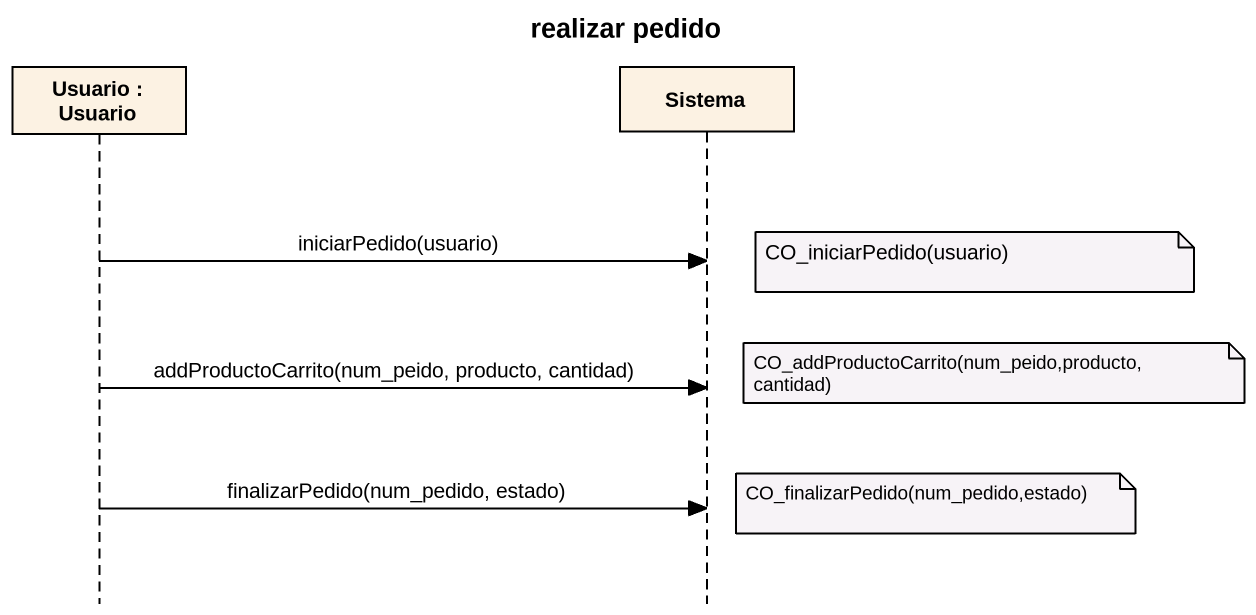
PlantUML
@startuml
title realizar pedido
hide footbox
participant "Usuario : Usuario" as Usuario
participant Sistema

Usuario -> Sistema : iniciarPedido(usuario)
note right of Sistema : CO_iniciarPedido(usuario)
note right of Sistema : CO_addProductoCarrito(num_peido,producto,cantidad)
Usuario -> Sistema : addProductoCarrito(num_peido, producto, cantidad)
note right of Sistema : CO_finalizarPedido(num_pedido,estado)
Usuario -> Sistema : finalizarPedido(num_pedido, estado)
@enduml
